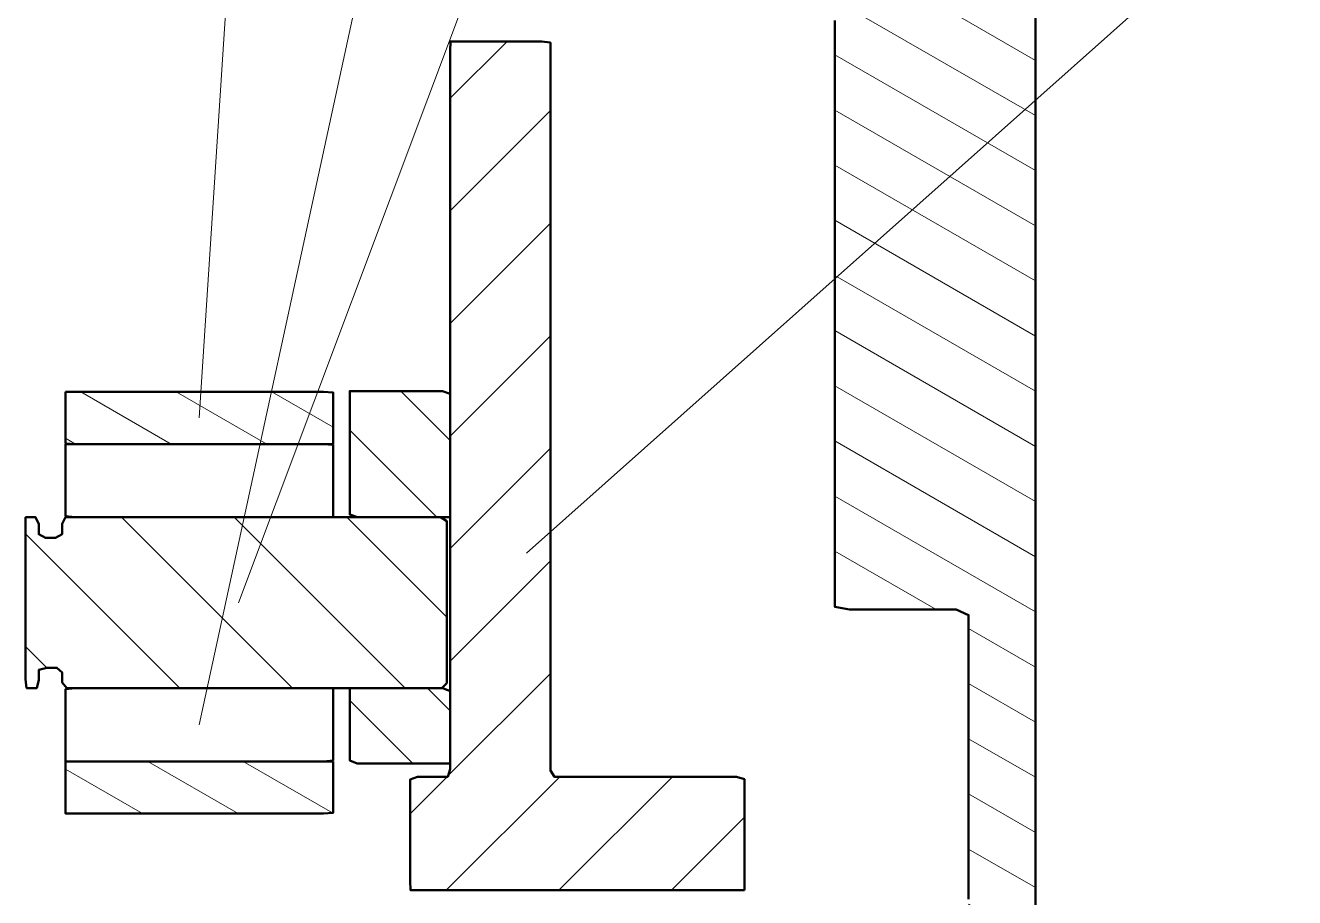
# Model space of a CAD drawing. Header units: millimetres. Extents: x 0 to 420, y 0 to 297.
# Drawn here: x 193.8 to 231.75, y 162.39 to 188.48 of the extents above; entities that cross this region are included whole.
import ezdxf

# ---------------------------------------------------------------- set-up
doc = ezdxf.new("R2010")
doc.units = ezdxf.units.MM
for name, color, linetype, lineweight in [('DIM', 3, 'CONTINUOUS', 18), ('HATCH', 8, 'CONTINUOUS', 13), ('VISIBLE', 7, 'CONTINUOUS', 50)]:
    doc.layers.add(name, color=color, linetype=linetype, lineweight=lineweight)

msp = doc.modelspace()

# ---------------------------------------------------------------- hatches: boundary and pattern name
at = {"layer": 'HATCH'}
h = msp.add_hatch(dxfattribs=at)
h.set_pattern_fill('ANSI31', scale=0.45, angle=105)
h.paths.add_polyline_path([(224.002, 206), (224.002, 205.469), (224.002, 204.937), (224.002, 204.406), (224.002, 203.875), (224.002, 203.343), (224.002, 202.812), (224.002, 202.281), (224.002, 201.749), (224.002, 201.218), (224.002, 200.687), (224.002, 200.155), (224.002, 199.624), (224.002, 199.093), (224.002, 198.561), (224.002, 198.03), (224.002, 197.499), (224.002, 196.967), (224.002, 196.436), (224.002, 195.905), (224.002, 195.373), (224.002, 194.842), (224.002, 194.311), (224.002, 193.779), (224.002, 193.248), (224.002, 192.717), (224.002, 192.185), (224.002, 191.654), (224.002, 191.123), (224.002, 190.591), (224.002, 190.06), (224.002, 189.529), (224.002, 188.997), (224.002, 188.466), (224.002, 187.935), (224.002, 187.404), (224.002, 186.872), (224.002, 186.341), (224.002, 185.81), (224.002, 185.278), (224.002, 184.747), (224.002, 184.216), (224.002, 183.684), (224.002, 183.153), (224.002, 182.622), (224.002, 182.09), (224.002, 181.559), (224.002, 181.028), (224.002, 180.496), (224.002, 179.965), (224.002, 179.434), (224.002, 178.902), (224.002, 178.371), (224.002, 177.84), (224.002, 177.308), (224.002, 176.777), (224.002, 176.246), (224.002, 175.714), (224.002, 175.183), (224.002, 174.652), (224.002, 174.12), (224.002, 173.589), (224.002, 173.058), (224.002, 172.526), (224.002, 171.995), (224.002, 171.464), (224.002, 170.932), (224.002, 170.401), (224.002, 169.87), (224.002, 169.338), (224.002, 168.807), (224.002, 168.276), (224.002, 167.744), (224.002, 167.213), (224.002, 166.682), (224.002, 166.15), (224.002, 165.619), (224.002, 165.088), (224.002, 164.556), (224.002, 164.025), (224.002, 163.494), (224.002, 162.962), (224.002, 162.431), (224.002, 161.9), (224.002, 161.368), (224.002, 160.837), (224.002, 160.306), (224.002, 159.774), (224.002, 159.243), (224.002, 158.712), (224.002, 158.18), (224.002, 157.649), (224.002, 157.118), (224.002, 156.586), (224.002, 156.055), (224.002, 155.524), (224.002, 154.992), (224.002, 154.461), (224.002, 153.93), (224.002, 153.398), (224.002, 152.867), (224.002, 152.336), (224.002, 151.805), (224.002, 151.273), (224.002, 150.742), (224.002, 150.211), (224.002, 149.679), (224.002, 149.148), (224.002, 148.617), (224.002, 148.085), (224.002, 147.554), (224.002, 147.023), (224.002, 146.491), (224.002, 145.96), (224.002, 145.429), (224.002, 144.897), (224.002, 144.366), (224.002, 143.835), (224.002, 143.303), (224.002, 142.772), (224.002, 142.241), (224.002, 141.709), (224.002, 141.178), (224.002, 140.647), (224.002, 140.115), (224.002, 139.584), (224.002, 139.053), (224.002, 138.521), (224.002, 137.99), (224.002, 137.459), (224.002, 136.927), (224.002, 136.396), (224.002, 135.865), (224.002, 135.333), (224.002, 134.802), (224.002, 134.271), (224.002, 133.739), (224.002, 133.208), (224.002, 132.677), (224.002, 132.145), (224.002, 131.614), (224.002, 131.083), (224.002, 130.551), (224.002, 130.02), (224.002, 129.489), (224.002, 128.957), (224.002, 128.426), (224.002, 127.895), (224.002, 127.363), (224.002, 126.832), (224.002, 126.301), (224.002, 125.769), (224.002, 125.238), (224.002, 124.707), (224.002, 124.175), (224.002, 123.644), (224.002, 123.113), (224.002, 122.581), (224.002, 122.05), (224.002, 121.519), (224.002, 120.987), (224.002, 120.456), (224.002, 119.925), (224.002, 119.393), (224.002, 118.862), (224.002, 118.331), (224.002, 117.799), (224.002, 117.268), (224.002, 116.737), (224.002, 116.206), (224.002, 115.674), (224.002, 115.143), (224.002, 114.612), (224.002, 114.08), (224.002, 113.549), (224.002, 113.018), (224.002, 112.486), (224.002, 111.955), (224.002, 111.424), (224.002, 110.892), (224.002, 110.361), (223.831, 110), (223.3, 110), (222.769, 110), (222.237, 110), (221.706, 110), (221.175, 110), (220.643, 110), (220.112, 110), (219.581, 110), (219.049, 110), (218.518, 110), (218.002, 110.015), (218.002, 110.546), (218.002, 111.078), (218.002, 111.609), (218.002, 112.14), (218.002, 112.672), (218.002, 113.203), (218.002, 113.734), (218.002, 114.266), (218.002, 114.797), (218.002, 115.328), (218.002, 115.86), (218.002, 116.391), (218.002, 116.922), (218.002, 117.454), (218.002, 117.985), (218.002, 118.516), (218.002, 119.048), (218.002, 119.579), (218.002, 120.11), (218.002, 120.642), (218.002, 121.173), (218.002, 121.704), (218.237, 122), (218.769, 122), (219.3, 122), (219.831, 122), (220.363, 122), (220.894, 122), (221.425, 122), (221.957, 122), (222.002, 122.486), (222.002, 123.018), (222.002, 123.549), (222.002, 124.08), (222.002, 124.612), (222.002, 125.143), (222.002, 125.674), (222.002, 126.206), (222.002, 126.737), (222.002, 127.268), (222.002, 127.799), (222.002, 128.331), (222.002, 128.862), (222.002, 129.393), (222.002, 129.925), (222.002, 130.456), (222.002, 130.987), (222.002, 131.519), (222.002, 132.05), (222.002, 132.581), (222.002, 133.113), (222.002, 133.644), (222.002, 134.175), (222.002, 134.707), (222.002, 135.238), (222.002, 135.769), (222.002, 136.301), (222.002, 136.832), (222.002, 137.363), (222.002, 137.895), (222.002, 138.426), (222.002, 138.957), (222.002, 139.489), (222.002, 140.02), (222.002, 140.551), (222.002, 141.083), (222.002, 141.614), (222.002, 142.145), (222.002, 142.677), (222.002, 143.208), (222.002, 143.739), (222.002, 144.271), (222.002, 144.802), (222.002, 145.333), (222.002, 145.865), (222.002, 146.396), (222.002, 146.927), (222.002, 147.459), (222.002, 147.99), (222.002, 148.521), (222.002, 149.053), (222.002, 149.584), (222.002, 150.115), (222.002, 150.647), (222.002, 151.178), (222.002, 151.709), (222.002, 152.241), (222.002, 152.772), (222.002, 153.303), (222.002, 153.835), (222.002, 154.366), (222.002, 154.897), (222.002, 155.429), (222.002, 155.96), (222.002, 156.491), (222.002, 157.023), (222.002, 157.554), (222.002, 158.085), (222.002, 158.617), (222.002, 159.148), (222.002, 159.679), (222.002, 160.211), (222.002, 160.742), (222.002, 161.273), (222.002, 161.805), (222.002, 162.336), (222.002, 162.867), (222.002, 163.398), (222.002, 163.93), (222.002, 164.461), (222.002, 164.992), (222.002, 165.524), (222.002, 166.055), (222.002, 166.586), (222.002, 167.118), (222.002, 167.649), (222.002, 168.18), (222.002, 168.712), (222.002, 169.243), (222.002, 169.774), (222.002, 170.306), (222.002, 170.837), (221.633, 171), (221.102, 171), (220.571, 171), (220.039, 171), (219.508, 171), (218.977, 171), (218.445, 171), (218.002, 171.088), (218.002, 171.619), (218.002, 172.15), (218.002, 172.682), (218.002, 173.213), (218.002, 173.744), (218.002, 174.276), (218.002, 174.807), (218.002, 175.338), (218.002, 175.87), (218.002, 176.401), (218.002, 176.932), (218.002, 177.464), (218.002, 177.995), (218.002, 178.526), (218.002, 179.058), (218.002, 179.589), (218.002, 180.12), (218.002, 180.652), (218.002, 181.183), (218.002, 181.714), (218.002, 182.246), (218.002, 182.777), (218.002, 183.308), (218.002, 183.84), (218.002, 184.371), (218.002, 184.902), (218.002, 185.434), (218.002, 185.965), (218.002, 186.496), (218.002, 187.028), (218.002, 187.559), (218.002, 188.09), (218.002, 188.622), (218.002, 189.153), (218.002, 189.684), (218.002, 190.216), (218.249, 190.5), (218.78, 190.5), (219.202, 190.61), (219.202, 191.141), (219.202, 191.672), (219.202, 192.204), (219.202, 192.735), (219.202, 193.266), (219.202, 193.797), (219.202, 194.329), (219.202, 194.86), (219.202, 195.391), (219.202, 195.923), (219.202, 196.454), (219.202, 196.985), (219.202, 197.517), (219.202, 198.048), (219.202, 198.579), (219.202, 199.111), (219.202, 199.642), (219.202, 200.173), (219.202, 200.705), (219.202, 201.236), (219.202, 201.767), (219.202, 202.299), (219.202, 202.83), (219.202, 203.361), (219.202, 203.893), (219.202, 204.424), (219.202, 204.955), (219.202, 205.487), (219.22, 206), (219.751, 206), (220.283, 206), (220.814, 206), (221.345, 206), (221.877, 206), (222.408, 206), (222.939, 206), (223.47, 206), (224.002, 206)])
h = msp.add_hatch(dxfattribs=at)
h.set_pattern_fill('ANSI31', scale=0.75)
h.paths.add_polyline_path([(215.302, 162.606), (214.999, 162.606), (214.697, 162.606), (214.394, 162.606), (214.092, 162.606), (213.789, 162.606), (213.487, 162.606), (213.184, 162.606), (212.882, 162.606), (212.579, 162.606), (212.277, 162.606), (211.974, 162.606), (211.672, 162.606), (211.369, 162.606), (211.067, 162.606), (210.764, 162.606), (210.462, 162.606), (210.159, 162.606), (209.857, 162.606), (209.554, 162.606), (209.252, 162.606), (208.949, 162.606), (208.646, 162.606), (208.344, 162.606), (208.041, 162.606), (207.739, 162.606), (207.436, 162.606), (207.134, 162.606), (206.831, 162.606), (206.529, 162.606), (206.226, 162.606), (205.924, 162.606), (205.621, 162.606), (205.319, 162.606), (205.302, 162.891), (205.302, 163.194), (205.302, 163.496), (205.302, 163.799), (205.302, 164.101), (205.302, 164.404), (205.302, 164.706), (205.302, 165.009), (205.302, 165.311), (205.302, 165.614), (205.302, 165.916), (205.521, 166), (205.823, 166), (206.126, 166), (206.428, 166), (206.502, 166.229), (206.502, 166.531), (206.502, 166.834), (206.502, 167.136), (206.502, 167.439), (206.502, 167.742), (206.502, 168.044), (206.502, 168.347), (206.502, 168.649), (206.502, 168.952), (206.502, 169.254), (206.502, 169.557), (206.502, 169.859), (206.502, 170.162), (206.502, 170.464), (206.502, 170.767), (206.502, 171.069), (206.502, 171.372), (206.502, 171.674), (206.502, 171.977), (206.502, 172.279), (206.502, 172.582), (206.502, 172.884), (206.502, 173.187), (206.502, 173.489), (206.502, 173.792), (206.502, 174.094), (206.502, 174.397), (206.502, 174.699), (206.502, 175.002), (206.502, 175.304), (206.502, 175.607), (206.502, 175.909), (206.502, 176.212), (206.502, 176.514), (206.502, 176.817), (206.502, 177.119), (206.502, 177.422), (206.502, 177.725), (206.502, 178.027), (206.502, 178.33), (206.502, 178.632), (206.502, 178.935), (206.502, 179.237), (206.502, 179.54), (206.502, 179.842), (206.502, 180.145), (206.502, 180.447), (206.502, 180.75), (206.502, 181.052), (206.502, 181.355), (206.502, 181.657), (206.502, 181.96), (206.502, 182.262), (206.502, 182.565), (206.502, 182.867), (206.502, 183.17), (206.502, 183.472), (206.502, 183.775), (206.502, 184.077), (206.502, 184.38), (206.502, 184.682), (206.502, 184.985), (206.502, 185.287), (206.502, 185.59), (206.502, 185.892), (206.502, 186.195), (206.502, 186.497), (206.502, 186.8), (206.502, 187.103), (206.502, 187.405), (206.502, 187.708), (206.512, 188), (206.814, 188), (207.117, 188), (207.419, 188), (207.722, 188), (208.024, 188), (208.327, 188), (208.629, 188), (208.932, 188), (209.235, 188), (209.502, 187.965), (209.502, 187.662), (209.502, 187.36), (209.502, 187.057), (209.502, 186.755), (209.502, 186.452), (209.502, 186.15), (209.502, 185.847), (209.502, 185.545), (209.502, 185.242), (209.502, 184.94), (209.502, 184.637), (209.502, 184.335), (209.502, 184.032), (209.502, 183.73), (209.502, 183.427), (209.502, 183.125), (209.502, 182.822), (209.502, 182.519), (209.502, 182.217), (209.502, 181.914), (209.502, 181.612), (209.502, 181.309), (209.502, 181.007), (209.502, 180.704), (209.502, 180.402), (209.502, 180.099), (209.502, 179.797), (209.502, 179.494), (209.502, 179.192), (209.502, 178.889), (209.502, 178.587), (209.502, 178.284), (209.502, 177.982), (209.502, 177.679), (209.502, 177.377), (209.502, 177.074), (209.502, 176.772), (209.502, 176.469), (209.502, 176.167), (209.502, 175.864), (209.502, 175.562), (209.502, 175.259), (209.502, 174.957), (209.502, 174.654), (209.502, 174.352), (209.502, 174.049), (209.502, 173.747), (209.502, 173.444), (209.502, 173.142), (209.502, 172.839), (209.502, 172.536), (209.502, 172.234), (209.502, 171.931), (209.502, 171.629), (209.502, 171.326), (209.502, 171.024), (209.502, 170.721), (209.502, 170.419), (209.502, 170.116), (209.502, 169.814), (209.502, 169.511), (209.502, 169.209), (209.502, 168.906), (209.502, 168.604), (209.502, 168.301), (209.502, 167.999), (209.502, 167.696), (209.502, 167.394), (209.502, 167.091), (209.502, 166.789), (209.502, 166.486), (209.502, 166.184), (209.621, 166), (209.923, 166), (210.226, 166), (210.528, 166), (210.831, 166), (211.133, 166), (211.436, 166), (211.738, 166), (212.041, 166), (212.343, 166), (212.646, 166), (212.948, 166), (213.251, 166), (213.553, 166), (213.856, 166), (214.158, 166), (214.461, 166), (214.763, 166), (215.066, 166), (215.302, 165.933), (215.302, 165.631), (215.302, 165.328), (215.302, 165.026), (215.302, 164.723), (215.302, 164.421), (215.302, 164.118), (215.302, 163.816), (215.302, 163.513), (215.302, 163.211), (215.302, 162.908), (215.302, 162.606)])
h = msp.add_hatch(dxfattribs=at)
h.set_pattern_fill('ANSI31', scale=0.45, angle=105)
h.paths.add_polyline_path([(195.002, 177.516), (195.31, 177.516), (195.619, 177.516), (195.927, 177.516), (196.235, 177.516), (196.544, 177.516), (196.852, 177.516), (197.161, 177.516), (197.469, 177.516), (197.777, 177.516), (198.086, 177.516), (198.394, 177.516), (198.703, 177.516), (199.011, 177.516), (199.319, 177.516), (199.628, 177.516), (199.936, 177.516), (200.245, 177.516), (200.553, 177.516), (200.861, 177.516), (201.17, 177.516), (201.478, 177.516), (201.787, 177.516), (202.095, 177.516), (202.403, 177.516), (202.712, 177.516), (203.002, 177.497), (203.002, 177.189), (203.002, 176.881), (203.002, 176.572), (203.002, 176.264), (203.002, 175.955), (202.693, 175.955), (202.385, 175.955), (202.077, 175.955), (201.768, 175.955), (201.46, 175.955), (201.151, 175.955), (200.843, 175.955), (200.535, 175.955), (200.226, 175.955), (199.918, 175.955), (199.609, 175.955), (199.301, 175.955), (198.993, 175.955), (198.684, 175.955), (198.376, 175.955), (198.067, 175.955), (197.759, 175.955), (197.451, 175.955), (197.142, 175.955), (196.834, 175.955), (196.525, 175.955), (196.217, 175.955), (195.909, 175.955), (195.6, 175.955), (195.292, 175.955), (195.002, 175.974), (195.002, 176.282), (195.002, 176.591), (195.002, 176.899), (195.002, 177.207), (195.002, 177.516)])
h = msp.add_hatch(dxfattribs=at)
h.set_pattern_fill('ANSI31', scale=0.6, angle=90)
h.paths.add_polyline_path([(206.502, 173.764), (206.194, 173.764), (205.886, 173.764), (205.578, 173.764), (205.271, 173.764), (204.963, 173.764), (204.655, 173.764), (204.347, 173.764), (204.039, 173.764), (203.732, 173.764), (203.502, 173.843), (203.502, 174.15), (203.502, 174.458), (203.502, 174.766), (203.502, 175.074), (203.502, 175.382), (203.502, 175.689), (203.502, 175.997), (203.502, 176.305), (203.502, 176.613), (203.502, 176.921), (203.502, 177.228), (203.502, 177.536), (203.81, 177.536), (204.117, 177.536), (204.425, 177.536), (204.733, 177.536), (205.041, 177.536), (205.349, 177.536), (205.657, 177.536), (205.964, 177.536), (206.272, 177.536), (206.502, 177.458), (206.502, 177.15), (206.502, 176.843), (206.502, 176.535), (206.502, 176.227), (206.502, 175.919), (206.502, 175.611), (206.502, 175.303), (206.502, 174.996), (206.502, 174.688), (206.502, 174.38), (206.502, 174.072), (206.502, 173.764)])
h = msp.add_hatch(dxfattribs=at)
h.set_pattern_fill('ANSI31', scale=0.75, angle=90)
h.paths.add_polyline_path([(193.802, 173.764), (194.105, 173.764), (194.202, 173.559), (194.202, 173.256), (194.403, 173.153), (194.706, 173.153), (194.902, 173.26), (194.902, 173.563), (195.003, 173.764), (195.306, 173.764), (195.609, 173.764), (195.912, 173.764), (196.215, 173.764), (196.518, 173.764), (196.821, 173.764), (197.124, 173.764), (197.427, 173.764), (197.73, 173.764), (198.033, 173.764), (198.336, 173.764), (198.639, 173.764), (198.942, 173.764), (199.245, 173.764), (199.548, 173.764), (199.851, 173.764), (200.154, 173.764), (200.457, 173.764), (200.759, 173.764), (201.062, 173.764), (201.365, 173.764), (201.668, 173.764), (201.971, 173.764), (202.274, 173.764), (202.577, 173.764), (202.88, 173.764), (203.183, 173.764), (203.486, 173.764), (203.789, 173.764), (204.092, 173.764), (204.395, 173.764), (204.698, 173.764), (205.001, 173.764), (205.304, 173.764), (205.607, 173.764), (205.91, 173.764), (206.212, 173.764), (206.402, 173.651), (206.402, 173.348), (206.402, 173.045), (206.402, 172.742), (206.402, 172.439), (206.402, 172.136), (206.402, 171.833), (206.402, 171.53), (206.402, 171.227), (206.402, 170.924), (206.402, 170.621), (206.402, 170.318), (206.402, 170.016), (206.402, 169.713), (206.402, 169.41), (206.402, 169.107), (206.402, 168.804), (206.25, 168.652), (205.947, 168.652), (205.644, 168.652), (205.342, 168.652), (205.039, 168.652), (204.736, 168.652), (204.433, 168.652), (204.13, 168.652), (203.827, 168.652), (203.524, 168.652), (203.221, 168.652), (202.918, 168.652), (202.615, 168.652), (202.312, 168.652), (202.009, 168.652), (201.706, 168.652), (201.403, 168.652), (201.1, 168.652), (200.797, 168.652), (200.494, 168.652), (200.191, 168.652), (199.889, 168.652), (199.586, 168.652), (199.283, 168.652), (198.98, 168.652), (198.677, 168.652), (198.374, 168.652), (198.071, 168.652), (197.768, 168.652), (197.465, 168.652), (197.162, 168.652), (196.859, 168.652), (196.556, 168.652), (196.253, 168.652), (195.95, 168.652), (195.647, 168.652), (195.344, 168.652), (195.041, 168.652), (194.902, 168.816), (194.902, 169.119), (194.743, 169.263), (194.441, 169.263), (194.202, 169.199), (194.202, 168.896), (194.143, 168.652), (193.84, 168.652), (193.802, 168.917), (193.802, 169.22), (193.802, 169.523), (193.802, 169.826), (193.802, 170.129), (193.802, 170.432), (193.802, 170.735), (193.802, 171.038), (193.802, 171.341), (193.802, 171.644), (193.802, 171.947), (193.802, 172.25), (193.802, 172.553), (193.802, 172.856), (193.802, 173.159), (193.802, 173.461), (193.802, 173.764)])
h = msp.add_hatch(dxfattribs=at)
h.set_pattern_fill('ANSI31', scale=0.6, angle=90)
h.paths.add_polyline_path([(206.502, 166.4), (206.193, 166.4), (205.884, 166.4), (205.575, 166.4), (205.266, 166.4), (204.957, 166.4), (204.648, 166.4), (204.339, 166.4), (204.03, 166.4), (203.721, 166.4), (203.502, 166.49), (203.502, 166.799), (203.502, 167.107), (203.502, 167.416), (203.502, 167.725), (203.502, 168.034), (203.502, 168.343), (203.502, 168.652), (203.811, 168.652), (204.12, 168.652), (204.429, 168.652), (204.738, 168.652), (205.047, 168.652), (205.356, 168.652), (205.665, 168.652), (205.973, 168.652), (206.282, 168.652), (206.502, 168.563), (206.502, 168.254), (206.502, 167.945), (206.502, 167.636), (206.502, 167.327), (206.502, 167.018), (206.502, 166.709), (206.502, 166.4)])
h = msp.add_hatch(dxfattribs=at)
h.set_pattern_fill('ANSI31', scale=0.45, angle=105)
h.paths.add_polyline_path([(203.002, 166.461), (203.002, 166.153), (203.002, 165.845), (203.002, 165.536), (203.002, 165.228), (203.002, 164.919), (202.712, 164.901), (202.403, 164.901), (202.095, 164.901), (201.787, 164.901), (201.478, 164.901), (201.17, 164.901), (200.861, 164.901), (200.553, 164.901), (200.245, 164.901), (199.936, 164.901), (199.628, 164.901), (199.319, 164.901), (199.011, 164.901), (198.703, 164.901), (198.394, 164.901), (198.086, 164.901), (197.777, 164.901), (197.469, 164.901), (197.161, 164.901), (196.852, 164.901), (196.544, 164.901), (196.235, 164.901), (195.927, 164.901), (195.619, 164.901), (195.31, 164.901), (195.002, 164.901), (195.002, 165.209), (195.002, 165.518), (195.002, 165.826), (195.002, 166.135), (195.002, 166.443), (195.292, 166.461), (195.6, 166.461), (195.909, 166.461), (196.217, 166.461), (196.525, 166.461), (196.834, 166.461), (197.142, 166.461), (197.451, 166.461), (197.759, 166.461), (198.067, 166.461), (198.376, 166.461), (198.684, 166.461), (198.993, 166.461), (199.301, 166.461), (199.609, 166.461), (199.918, 166.461), (200.226, 166.461), (200.535, 166.461), (200.843, 166.461), (201.151, 166.461), (201.46, 166.461), (201.768, 166.461), (202.077, 166.461), (202.385, 166.461), (202.693, 166.461), (203.002, 166.461)])

# ---------------------------------------------------------------- linework, layer by layer
at = {"layer": 'DIM'}
for p, q in [((199.002, 176.736), (205.905, 283)), ((199.002, 167.557), (224, 283)), ((200.177, 171.208), (242.095, 283)), ((208.783, 172.688), (332.571, 283))]:
    msp.add_line(p, q, dxfattribs=at)
at = {"layer": 'VISIBLE'}
for points in [[(224.002, 188.997), (224.002, 188.466), (224.002, 187.935), (224.002, 187.404), (224.002, 186.872), (224.002, 186.341), (224.002, 185.81), (224.002, 185.278), (224.002, 184.747), (224.002, 184.216), (224.002, 183.684), (224.002, 183.153), (224.002, 182.622), (224.002, 182.09), (224.002, 181.559), (224.002, 181.028), (224.002, 180.496), (224.002, 179.965), (224.002, 179.434), (224.002, 178.902), (224.002, 178.371), (224.002, 177.84), (224.002, 177.308), (224.002, 176.777), (224.002, 176.246), (224.002, 175.714), (224.002, 175.183), (224.002, 174.652), (224.002, 174.12), (224.002, 173.589), (224.002, 173.058), (224.002, 172.526), (224.002, 171.995), (224.002, 171.464), (224.002, 170.932), (224.002, 170.401), (224.002, 169.87), (224.002, 169.338), (224.002, 168.807), (224.002, 168.276), (224.002, 167.744), (224.002, 167.213), (224.002, 166.682), (224.002, 166.15), (224.002, 165.619), (224.002, 165.088), (224.002, 164.556), (224.002, 164.025), (224.002, 163.494), (224.002, 162.962), (224.002, 162.431), (224.002, 161.9)], [(222.002, 162.336), (222.002, 162.867), (222.002, 163.398), (222.002, 163.93), (222.002, 164.461), (222.002, 164.992), (222.002, 165.524), (222.002, 166.055), (222.002, 166.586), (222.002, 167.118), (222.002, 167.649), (222.002, 168.18), (222.002, 168.712), (222.002, 169.243), (222.002, 169.774), (222.002, 170.306), (222.002, 170.837), (221.633, 171), (221.102, 171), (220.571, 171), (220.039, 171), (219.508, 171), (218.977, 171), (218.445, 171), (218.002, 171.088), (218.002, 171.619), (218.002, 172.15), (218.002, 172.682), (218.002, 173.213), (218.002, 173.744), (218.002, 174.276), (218.002, 174.807), (218.002, 175.338), (218.002, 175.87), (218.002, 176.401), (218.002, 176.932), (218.002, 177.464), (218.002, 177.995), (218.002, 178.526), (218.002, 179.058), (218.002, 179.589), (218.002, 180.12), (218.002, 180.652), (218.002, 181.183), (218.002, 181.714), (218.002, 182.246), (218.002, 182.777), (218.002, 183.308), (218.002, 183.84), (218.002, 184.371), (218.002, 184.902), (218.002, 185.434), (218.002, 185.965), (218.002, 186.496), (218.002, 187.028), (218.002, 187.559), (218.002, 188.09), (218.002, 188.622)]]:
    msp.add_lwpolyline(points, dxfattribs=at)
for points in [[(215.302, 162.606), (214.999, 162.606), (214.697, 162.606), (214.394, 162.606), (214.092, 162.606), (213.789, 162.606), (213.487, 162.606), (213.184, 162.606), (212.882, 162.606), (212.579, 162.606), (212.277, 162.606), (211.974, 162.606), (211.672, 162.606), (211.369, 162.606), (211.067, 162.606), (210.764, 162.606), (210.462, 162.606), (210.159, 162.606), (209.857, 162.606), (209.554, 162.606), (209.252, 162.606), (208.949, 162.606), (208.646, 162.606), (208.344, 162.606), (208.041, 162.606), (207.739, 162.606), (207.436, 162.606), (207.134, 162.606), (206.831, 162.606), (206.529, 162.606), (206.226, 162.606), (205.924, 162.606), (205.621, 162.606), (205.319, 162.606), (205.302, 162.891), (205.302, 163.194), (205.302, 163.496), (205.302, 163.799), (205.302, 164.101), (205.302, 164.404), (205.302, 164.706), (205.302, 165.009), (205.302, 165.311), (205.302, 165.614), (205.302, 165.916), (205.521, 166), (205.823, 166), (206.126, 166), (206.428, 166), (206.502, 166.229), (206.502, 166.531), (206.502, 166.834), (206.502, 167.136), (206.502, 167.439), (206.502, 167.742), (206.502, 168.044), (206.502, 168.347), (206.502, 168.649), (206.502, 168.952), (206.502, 169.254), (206.502, 169.557), (206.502, 169.859), (206.502, 170.162), (206.502, 170.464), (206.502, 170.767), (206.502, 171.069), (206.502, 171.372), (206.502, 171.674), (206.502, 171.977), (206.502, 172.279), (206.502, 172.582), (206.502, 172.884), (206.502, 173.187), (206.502, 173.489), (206.502, 173.792), (206.502, 174.094), (206.502, 174.397), (206.502, 174.699), (206.502, 175.002), (206.502, 175.304), (206.502, 175.607), (206.502, 175.909), (206.502, 176.212), (206.502, 176.514), (206.502, 176.817), (206.502, 177.119), (206.502, 177.422), (206.502, 177.725), (206.502, 178.027), (206.502, 178.33), (206.502, 178.632), (206.502, 178.935), (206.502, 179.237), (206.502, 179.54), (206.502, 179.842), (206.502, 180.145), (206.502, 180.447), (206.502, 180.75), (206.502, 181.052), (206.502, 181.355), (206.502, 181.657), (206.502, 181.96), (206.502, 182.262), (206.502, 182.565), (206.502, 182.867), (206.502, 183.17), (206.502, 183.472), (206.502, 183.775), (206.502, 184.077), (206.502, 184.38), (206.502, 184.682), (206.502, 184.985), (206.502, 185.287), (206.502, 185.59), (206.502, 185.892), (206.502, 186.195), (206.502, 186.497), (206.502, 186.8), (206.502, 187.103), (206.502, 187.405), (206.502, 187.708), (206.512, 188), (206.814, 188), (207.117, 188), (207.419, 188), (207.722, 188), (208.024, 188), (208.327, 188), (208.629, 188), (208.932, 188), (209.235, 188), (209.502, 187.965), (209.502, 187.662), (209.502, 187.36), (209.502, 187.057), (209.502, 186.755), (209.502, 186.452), (209.502, 186.15), (209.502, 185.847), (209.502, 185.545), (209.502, 185.242), (209.502, 184.94), (209.502, 184.637), (209.502, 184.335), (209.502, 184.032), (209.502, 183.73), (209.502, 183.427), (209.502, 183.125), (209.502, 182.822), (209.502, 182.519), (209.502, 182.217), (209.502, 181.914), (209.502, 181.612), (209.502, 181.309), (209.502, 181.007), (209.502, 180.704), (209.502, 180.402), (209.502, 180.099), (209.502, 179.797), (209.502, 179.494), (209.502, 179.192), (209.502, 178.889), (209.502, 178.587), (209.502, 178.284), (209.502, 177.982), (209.502, 177.679), (209.502, 177.377), (209.502, 177.074), (209.502, 176.772), (209.502, 176.469), (209.502, 176.167), (209.502, 175.864), (209.502, 175.562), (209.502, 175.259), (209.502, 174.957), (209.502, 174.654), (209.502, 174.352), (209.502, 174.049), (209.502, 173.747), (209.502, 173.444), (209.502, 173.142), (209.502, 172.839), (209.502, 172.536), (209.502, 172.234), (209.502, 171.931), (209.502, 171.629), (209.502, 171.326), (209.502, 171.024), (209.502, 170.721), (209.502, 170.419), (209.502, 170.116), (209.502, 169.814), (209.502, 169.511), (209.502, 169.209), (209.502, 168.906), (209.502, 168.604), (209.502, 168.301), (209.502, 167.999), (209.502, 167.696), (209.502, 167.394), (209.502, 167.091), (209.502, 166.789), (209.502, 166.486), (209.502, 166.184), (209.621, 166), (209.923, 166), (210.226, 166), (210.528, 166), (210.831, 166), (211.133, 166), (211.436, 166), (211.738, 166), (212.041, 166), (212.343, 166), (212.646, 166), (212.948, 166), (213.251, 166), (213.553, 166), (213.856, 166), (214.158, 166), (214.461, 166), (214.763, 166), (215.066, 166), (215.302, 165.933), (215.302, 165.631), (215.302, 165.328), (215.302, 165.026), (215.302, 164.723), (215.302, 164.421), (215.302, 164.118), (215.302, 163.816), (215.302, 163.513), (215.302, 163.211), (215.302, 162.908), (215.302, 162.606)], [(195.002, 177.516), (195.31, 177.516), (195.619, 177.516), (195.927, 177.516), (196.235, 177.516), (196.544, 177.516), (196.852, 177.516), (197.161, 177.516), (197.469, 177.516), (197.777, 177.516), (198.086, 177.516), (198.394, 177.516), (198.703, 177.516), (199.011, 177.516), (199.319, 177.516), (199.628, 177.516), (199.936, 177.516), (200.245, 177.516), (200.553, 177.516), (200.861, 177.516), (201.17, 177.516), (201.478, 177.516), (201.787, 177.516), (202.095, 177.516), (202.403, 177.516), (202.712, 177.516), (203.002, 177.497), (203.002, 177.189), (203.002, 176.881), (203.002, 176.572), (203.002, 176.264), (203.002, 175.955), (202.693, 175.955), (202.385, 175.955), (202.077, 175.955), (201.768, 175.955), (201.46, 175.955), (201.151, 175.955), (200.843, 175.955), (200.535, 175.955), (200.226, 175.955), (199.918, 175.955), (199.609, 175.955), (199.301, 175.955), (198.993, 175.955), (198.684, 175.955), (198.376, 175.955), (198.067, 175.955), (197.759, 175.955), (197.451, 175.955), (197.142, 175.955), (196.834, 175.955), (196.525, 175.955), (196.217, 175.955), (195.909, 175.955), (195.6, 175.955), (195.292, 175.955), (195.002, 175.974), (195.002, 176.282), (195.002, 176.591), (195.002, 176.899), (195.002, 177.207), (195.002, 177.516)], [(206.502, 173.764), (206.194, 173.764), (205.886, 173.764), (205.578, 173.764), (205.271, 173.764), (204.963, 173.764), (204.655, 173.764), (204.347, 173.764), (204.039, 173.764), (203.732, 173.764), (203.502, 173.843), (203.502, 174.15), (203.502, 174.458), (203.502, 174.766), (203.502, 175.074), (203.502, 175.382), (203.502, 175.689), (203.502, 175.997), (203.502, 176.305), (203.502, 176.613), (203.502, 176.921), (203.502, 177.228), (203.502, 177.536), (203.81, 177.536), (204.117, 177.536), (204.425, 177.536), (204.733, 177.536), (205.041, 177.536), (205.349, 177.536), (205.657, 177.536), (205.964, 177.536), (206.272, 177.536), (206.502, 177.458), (206.502, 177.15), (206.502, 176.843), (206.502, 176.535), (206.502, 176.227), (206.502, 175.919), (206.502, 175.611), (206.502, 175.303), (206.502, 174.996), (206.502, 174.688), (206.502, 174.38), (206.502, 174.072), (206.502, 173.764)], [(195.002, 175.955), (195.311, 175.955), (195.619, 175.955), (195.928, 175.955), (196.237, 175.955), (196.546, 175.955), (196.855, 175.955), (197.164, 175.955), (197.472, 175.955), (197.781, 175.955), (198.09, 175.955), (198.399, 175.955), (198.708, 175.955), (199.016, 175.955), (199.325, 175.955), (199.634, 175.955), (199.943, 175.955), (200.252, 175.955), (200.56, 175.955), (200.869, 175.955), (201.178, 175.955), (201.487, 175.955), (201.796, 175.955), (202.105, 175.955), (202.413, 175.955), (202.722, 175.955), (203.002, 175.926), (203.002, 175.617), (203.002, 175.308), (203.002, 175), (203.002, 174.691), (203.002, 174.382), (203.002, 174.073), (203.002, 173.764), (202.693, 173.764), (202.384, 173.764), (202.075, 173.764), (201.767, 173.764), (201.458, 173.764), (201.149, 173.764), (200.84, 173.764), (200.531, 173.764), (200.222, 173.764), (199.914, 173.764), (199.605, 173.764), (199.296, 173.764), (198.987, 173.764), (198.678, 173.764), (198.37, 173.764), (198.061, 173.764), (197.752, 173.764), (197.443, 173.764), (197.134, 173.764), (196.826, 173.764), (196.517, 173.764), (196.208, 173.764), (195.899, 173.764), (195.59, 173.764), (195.281, 173.764), (195.002, 173.794), (195.002, 174.102), (195.002, 174.411), (195.002, 174.72), (195.002, 175.029), (195.002, 175.338), (195.002, 175.646), (195.002, 175.955)], [(193.802, 173.764), (194.105, 173.764), (194.202, 173.559), (194.202, 173.256), (194.403, 173.153), (194.706, 173.153), (194.902, 173.26), (194.902, 173.563), (195.003, 173.764), (195.306, 173.764), (195.609, 173.764), (195.912, 173.764), (196.215, 173.764), (196.518, 173.764), (196.821, 173.764), (197.124, 173.764), (197.427, 173.764), (197.73, 173.764), (198.033, 173.764), (198.336, 173.764), (198.639, 173.764), (198.942, 173.764), (199.245, 173.764), (199.548, 173.764), (199.851, 173.764), (200.154, 173.764), (200.457, 173.764), (200.759, 173.764), (201.062, 173.764), (201.365, 173.764), (201.668, 173.764), (201.971, 173.764), (202.274, 173.764), (202.577, 173.764), (202.88, 173.764), (203.183, 173.764), (203.486, 173.764), (203.789, 173.764), (204.092, 173.764), (204.395, 173.764), (204.698, 173.764), (205.001, 173.764), (205.304, 173.764), (205.607, 173.764), (205.91, 173.764), (206.212, 173.764), (206.402, 173.651), (206.402, 173.348), (206.402, 173.045), (206.402, 172.742), (206.402, 172.439), (206.402, 172.136), (206.402, 171.833), (206.402, 171.53), (206.402, 171.227), (206.402, 170.924), (206.402, 170.621), (206.402, 170.318), (206.402, 170.016), (206.402, 169.713), (206.402, 169.41), (206.402, 169.107), (206.402, 168.804), (206.25, 168.652), (205.947, 168.652), (205.644, 168.652), (205.342, 168.652), (205.039, 168.652), (204.736, 168.652), (204.433, 168.652), (204.13, 168.652), (203.827, 168.652), (203.524, 168.652), (203.221, 168.652), (202.918, 168.652), (202.615, 168.652), (202.312, 168.652), (202.009, 168.652), (201.706, 168.652), (201.403, 168.652), (201.1, 168.652), (200.797, 168.652), (200.494, 168.652), (200.191, 168.652), (199.889, 168.652), (199.586, 168.652), (199.283, 168.652), (198.98, 168.652), (198.677, 168.652), (198.374, 168.652), (198.071, 168.652), (197.768, 168.652), (197.465, 168.652), (197.162, 168.652), (196.859, 168.652), (196.556, 168.652), (196.253, 168.652), (195.95, 168.652), (195.647, 168.652), (195.344, 168.652), (195.041, 168.652), (194.902, 168.816), (194.902, 169.119), (194.743, 169.263), (194.441, 169.263), (194.202, 169.199), (194.202, 168.896), (194.143, 168.652), (193.84, 168.652), (193.802, 168.917), (193.802, 169.22), (193.802, 169.523), (193.802, 169.826), (193.802, 170.129), (193.802, 170.432), (193.802, 170.735), (193.802, 171.038), (193.802, 171.341), (193.802, 171.644), (193.802, 171.947), (193.802, 172.25), (193.802, 172.553), (193.802, 172.856), (193.802, 173.159), (193.802, 173.461), (193.802, 173.764)], [(203.002, 168.652), (203.002, 168.343), (203.002, 168.035), (203.002, 167.726), (203.002, 167.417), (203.002, 167.108), (203.002, 166.799), (203.002, 166.491), (202.722, 166.461), (202.413, 166.461), (202.105, 166.461), (201.796, 166.461), (201.487, 166.461), (201.178, 166.461), (200.869, 166.461), (200.56, 166.461), (200.252, 166.461), (199.943, 166.461), (199.634, 166.461), (199.325, 166.461), (199.016, 166.461), (198.708, 166.461), (198.399, 166.461), (198.09, 166.461), (197.781, 166.461), (197.472, 166.461), (197.164, 166.461), (196.855, 166.461), (196.546, 166.461), (196.237, 166.461), (195.928, 166.461), (195.619, 166.461), (195.311, 166.461), (195.002, 166.461), (195.002, 166.77), (195.002, 167.079), (195.002, 167.388), (195.002, 167.697), (195.002, 168.005), (195.002, 168.314), (195.002, 168.623), (195.281, 168.652), (195.59, 168.652), (195.899, 168.652), (196.208, 168.652), (196.517, 168.652), (196.826, 168.652), (197.134, 168.652), (197.443, 168.652), (197.752, 168.652), (198.061, 168.652), (198.37, 168.652), (198.678, 168.652), (198.987, 168.652), (199.296, 168.652), (199.605, 168.652), (199.914, 168.652), (200.222, 168.652), (200.531, 168.652), (200.84, 168.652), (201.149, 168.652), (201.458, 168.652), (201.767, 168.652), (202.075, 168.652), (202.384, 168.652), (202.693, 168.652), (203.002, 168.652)], [(206.502, 166.4), (206.193, 166.4), (205.884, 166.4), (205.575, 166.4), (205.266, 166.4), (204.957, 166.4), (204.648, 166.4), (204.339, 166.4), (204.03, 166.4), (203.721, 166.4), (203.502, 166.49), (203.502, 166.799), (203.502, 167.107), (203.502, 167.416), (203.502, 167.725), (203.502, 168.034), (203.502, 168.343), (203.502, 168.652), (203.811, 168.652), (204.12, 168.652), (204.429, 168.652), (204.738, 168.652), (205.047, 168.652), (205.356, 168.652), (205.665, 168.652), (205.973, 168.652), (206.282, 168.652), (206.502, 168.563), (206.502, 168.254), (206.502, 167.945), (206.502, 167.636), (206.502, 167.327), (206.502, 167.018), (206.502, 166.709), (206.502, 166.4)], [(203.002, 166.461), (203.002, 166.153), (203.002, 165.845), (203.002, 165.536), (203.002, 165.228), (203.002, 164.919), (202.712, 164.901), (202.403, 164.901), (202.095, 164.901), (201.787, 164.901), (201.478, 164.901), (201.17, 164.901), (200.861, 164.901), (200.553, 164.901), (200.245, 164.901), (199.936, 164.901), (199.628, 164.901), (199.319, 164.901), (199.011, 164.901), (198.703, 164.901), (198.394, 164.901), (198.086, 164.901), (197.777, 164.901), (197.469, 164.901), (197.161, 164.901), (196.852, 164.901), (196.544, 164.901), (196.235, 164.901), (195.927, 164.901), (195.619, 164.901), (195.31, 164.901), (195.002, 164.901), (195.002, 165.209), (195.002, 165.518), (195.002, 165.826), (195.002, 166.135), (195.002, 166.443), (195.292, 166.461), (195.6, 166.461), (195.909, 166.461), (196.217, 166.461), (196.525, 166.461), (196.834, 166.461), (197.142, 166.461), (197.451, 166.461), (197.759, 166.461), (198.067, 166.461), (198.376, 166.461), (198.684, 166.461), (198.993, 166.461), (199.301, 166.461), (199.609, 166.461), (199.918, 166.461), (200.226, 166.461), (200.535, 166.461), (200.843, 166.461), (201.151, 166.461), (201.46, 166.461), (201.768, 166.461), (202.077, 166.461), (202.385, 166.461), (202.693, 166.461), (203.002, 166.461)]]:
    msp.add_lwpolyline(points, close=True, dxfattribs=at)

doc.saveas('drawing.dxf')
